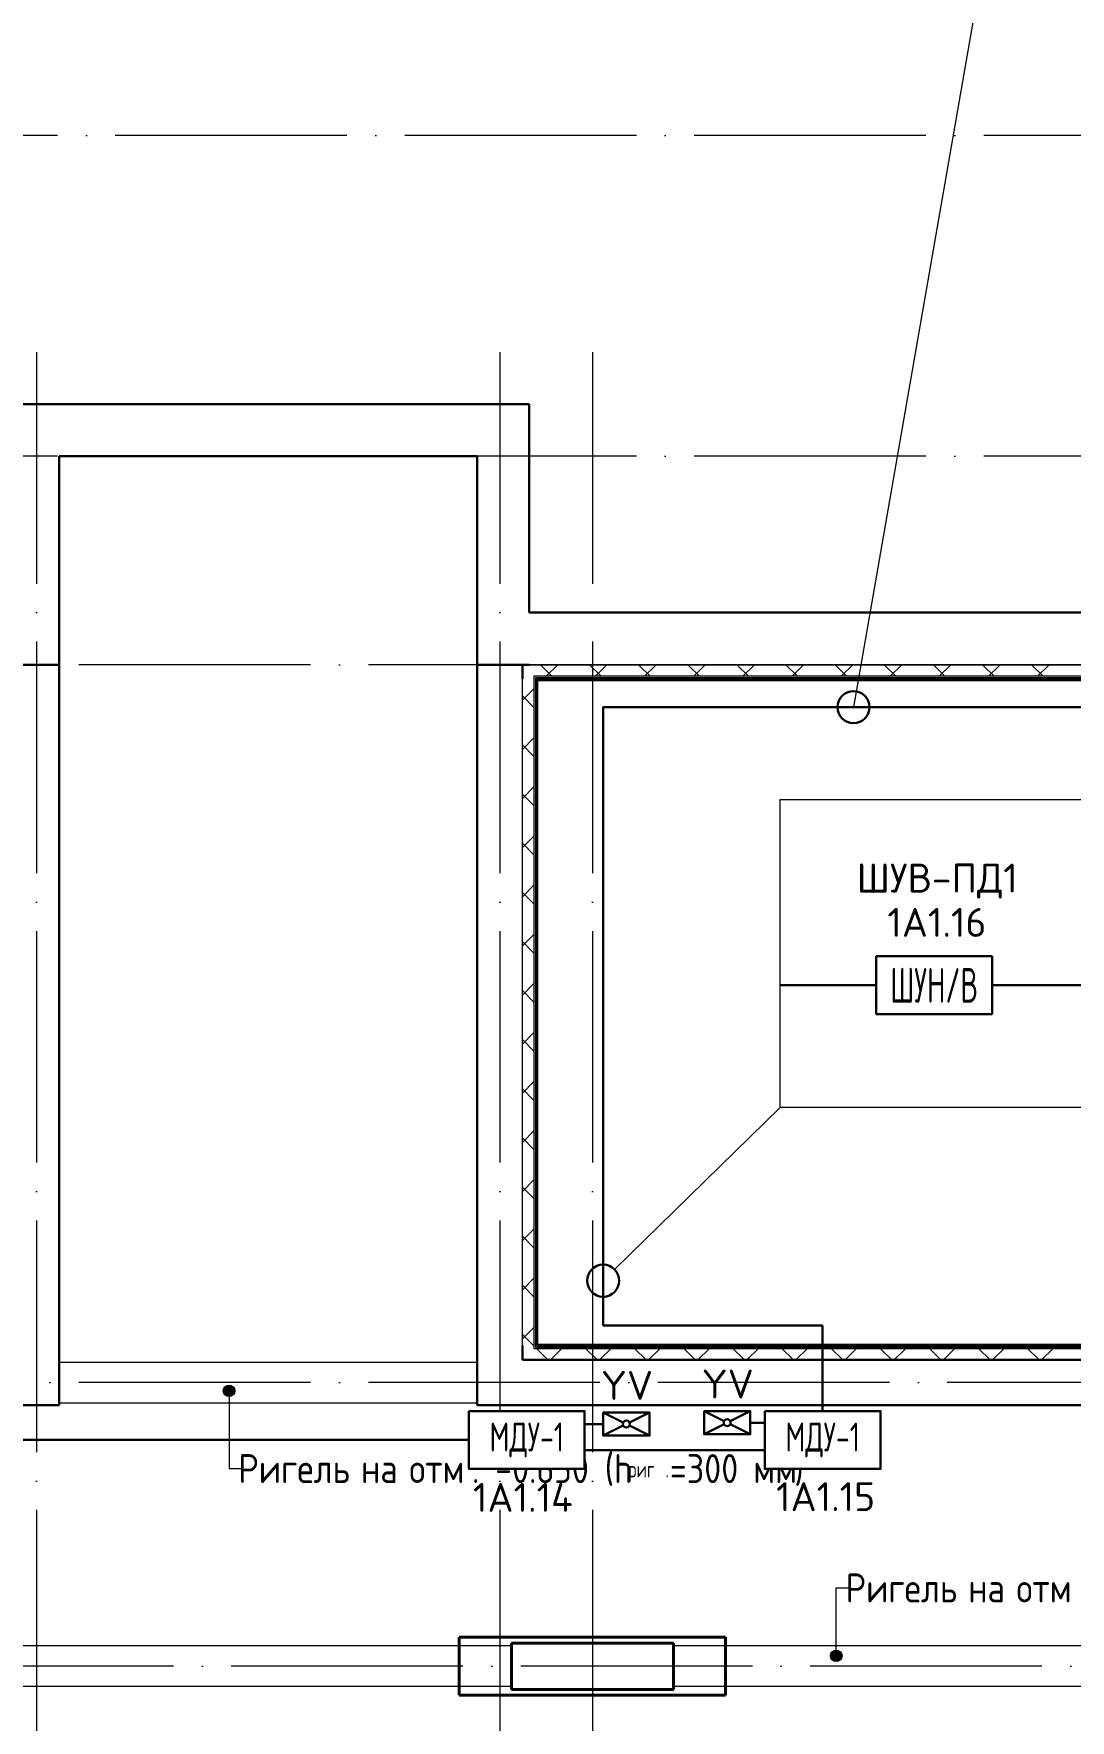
# Model space of a CAD drawing. Header units: millimetres. Extents: x -1073752 to 1436911, y -1379358 to 94781.
# Drawn here: x -1039859 to -1030907, y -807727 to -793161 of the extents above; entities that cross this region are included whole.
import ezdxf
from ezdxf.enums import TextEntityAlignment as Align

# ---------------------------------------------------------------- set-up
doc = ezdxf.new("R2010")
doc.units = ezdxf.units.MM
doc.set_wipeout_variables(frame=1)
doc.linetypes.add('ADSK_Линия сетки', pattern=[25, 20, -2.5, 0, -2.5])
doc.linetypes.add('ADSK_Сверху', pattern=[450, 300, -150])
for name, color, linetype, lineweight in [('RC-Дымоудаление', 1, 'Continuous', 30), ('RC-Линии_связи-Адресные', 5, 'Continuous', 50), ('RC-Шкафы', 1, 'Continuous', 30), ('Аннотация', 7, 'Continuous', 18), ('лс', 5, 'Continuous', 30), ('Несущие колонны', 7, 'Continuous', 18), ('Ограждение', 252, 'Continuous', 9), ('Оси', 252, 'Continuous', 9), ('Стены наружные', 7, 'Continuous', 18), ('Стены штриховка', 7, 'Continuous', 9)]:
    doc.layers.add(name, color=color, linetype=linetype, lineweight=lineweight)
doc.layers.add('RC-Позиционные_обозначения', color=7, linetype='Continuous')
doc.layers.add('RC-Таблицы', color=7, linetype='Continuous')
doc.layers.add('Линии', color=7, linetype='Continuous', lineweight=9, true_color=0x00a600)
doc.styles.add('GOST Common_2', font='', dxfattribs={"width": 0.9, "height": 250})
doc.styles.add('GOST Common_3', font='', dxfattribs={"height": 3.5})
doc.styles.add('ICOCPEUR', font='isocpeur.ttf', dxfattribs={"height": 250})
doc.styles.add('ISOCPEUR', font='isocpeur.ttf', dxfattribs={"height": 250})
doc.styles.add('RubezhCAD', font='isocpeur.ttf')
doc.styles.get("Standard").update_dxf_attribs({"font": 'arial.ttf'})
doc.styles.get('GOST Common_2').set_extended_font_data('GOST type B')
doc.styles.get('GOST Common_3').set_extended_font_data('GOST 2.304 type A')
pattern_1 = [(0, (-224221, -2708.36), (0, 600), []), (90, (-224221, -2708.36), (-600, 4e-14), [])]

# ---------------------------------------------------------------- blocks, each defined once
blk = doc.blocks.new('подвал')
at = {"layer": 'Аннотация', "lineweight": 9, "true_color": 0x636466}
h = blk.add_hatch(color=251, dxfattribs=at)
edge = h.paths.add_edge_path()
edge.add_arc((-216405, -12509), 50, 0, 360)
h = blk.add_hatch(color=251, dxfattribs=at)
edge = h.paths.add_edge_path()
edge.add_arc((-211161, -14798), 50, 0, 360)
at = {"layer": 'Ограждение', "true_color": 0x636466}
h = blk.add_hatch(dxfattribs=at)
h.set_pattern_fill('FP_24', color=251, style=0, pattern_type=2)
h.set_pattern_definition(pattern_1)
h.paths.add_polyline_path([(-213747, -12118), (-213737, -12108), (-213737, -6373), (-213747, -6363), (-213747, -9247)])
h = blk.add_hatch(dxfattribs=at)
h.set_pattern_fill('FP_24', color=251, style=0, pattern_type=2)
h.set_pattern_definition(pattern_1)
h.paths.add_polyline_path([(-195633, -6373), (-194797, -6373), (-194787, -6363), (-201792, -6363), (-201792, -6373), (-200155, -6373)])
h.paths.add_polyline_path([(-213737, -6373), (-201842, -6373), (-201842, -6363), (-213747, -6363)])
h = blk.add_hatch(dxfattribs=at)
h.set_pattern_fill('FP_26', color=251, style=0, pattern_type=2)
h.set_pattern_definition([(0, (-224224.4, -2708.36), (0, 600), []), (90, (-224224.4, -2708.36), (-599.97, 4e-14), [])])
h.paths.add_polyline_path([(-213722, -12118), (-204867, -12118), (-204867, -12108), (-213737, -12108), (-213747, -12118), (-213737, -12118)])
at = {"layer": 'Аннотация', "color": 251, "lineweight": 9, "true_color": 0x636466}
for p, q in [((-216405, -12509), (-216405, -13181)), ((-216405, -13181), (-216302, -13181)), ((-211161, -14212), (-211058, -14212)), ((-211161, -14798), (-211161, -14212))]:
    blk.add_line(p, q, dxfattribs=at)
for centre in [(-216405, -12509), (-211161, -14798)]:
    blk.add_circle(centre, 50, dxfattribs=at)
at = {"layer": 'Линии', "color": 251, "linetype": 'ADSK_Сверху', "ltscale": 100, "true_color": 0x636466}
for p, q in [((-217872, -12263), (-214262, -12263)), ((-217872, -12613), (-214262, -12613)), ((-213967, -14713), (-218567, -14713)), ((-208017, -14713), (-212567, -14713)), ((-213967, -15063), (-218567, -15063)), ((-208017, -15063), (-212567, -15063))]:
    blk.add_line(p, q, dxfattribs=at)
at = {"layer": 'Несущие колонны', "color": 251, "lineweight": 40, "true_color": 0x636466}
for p, q in [((-214417, -15138), (-214417, -14638)), ((-214417, -14638), (-212117, -14638)), ((-213967, -15088), (-213967, -14688)), ((-213967, -14688), (-212567, -14688)), ((-212567, -14688), (-212567, -15088)), ((-212117, -14638), (-212117, -15138)), ((-212117, -15138), (-214417, -15138)), ((-212567, -15088), (-213967, -15088))]:
    blk.add_line(p, q, dxfattribs=at)
at = {"layer": 'Несущие колонны', "color": 251, "true_color": 0x636466}
for p, q in [((-214417, -14638), (-212117, -14638)), ((-214417, -15138), (-214417, -14638)), ((-213967, -14688), (-212567, -14688)), ((-213967, -15088), (-213967, -14688)), ((-212567, -14688), (-212567, -15088)), ((-212117, -14638), (-212117, -15138)), ((-212117, -15138), (-214417, -15138)), ((-212567, -15088), (-213967, -15088))]:
    blk.add_line(p, q, dxfattribs=at)
at = {"layer": 'Ограждение', "color": 251, "true_color": 0x636466}
for p, q in [((-213747, -6363), (-213737, -6373)), ((-213737, -6373), (-213747, -6363)), ((-213737, -12108), (-213737, -6373)), ((-213737, -6373), (-201842, -6373)), ((-213737, -12108), (-213747, -12118)), ((-204867, -12108), (-213737, -12108))]:
    blk.add_line(p, q, dxfattribs=at)
at = {"layer": 'Оси', "color": 251, "linetype": 'ADSK_Линия сетки', "ltscale": 100, "true_color": 0x636466}
for p, q in [((-200387, -1668), (-244528, -1668)), ((-218067, -3538), (-218067, -27198)), ((-214067, -3538), (-214067, -28468)), ((-213267, -3538), (-213267, -27198)), ((-200387, -4438), (-244528, -4438)), ((-168200, -6238), (-244528, -6238)), ((-168200, -12438), (-244528, -12438)), ((-174384, -14888), (-244528, -14888))]:
    blk.add_line(p, q, dxfattribs=at)
at = {"layer": 'Стены наружные', "color": 251, "lineweight": 30, "true_color": 0x636466}
for p, q in [((-213812, -3988), (-218322, -3988)), ((-213812, -5788), (-213812, -3988)), ((-217872, -6238), (-217872, -4438)), ((-217872, -4438), (-214262, -4438)), ((-214262, -4438), (-214262, -12633)), ((-213812, -5788), (-205872, -5788)), ((-231722, -6238), (-217872, -6238)), ((-217872, -12633), (-217872, -6238)), ((-214262, -6238), (-213812, -6238)), ((-213812, -6238), (-214262, -6238)), ((-213872, -6363), (-213872, -6238)), ((-213747, -6363), (-201912, -6363)), ((-213747, -12118), (-213747, -6363)), ((-213872, -12243), (-213872, -12118)), ((-194787, -12118), (-213747, -12118)), ((-194662, -12243), (-213872, -12243)), ((-221002, -12633), (-217872, -12633)), ((-214262, -12633), (-194272, -12633))]:
    blk.add_line(p, q, dxfattribs=at)
at = {"layer": 'Стены наружные', "color": 251, "true_color": 0x636466}
for p, q in [((-213812, -6238), (-201912, -6238)), ((-201912, -6238), (-213812, -6238)), ((-213872, -12118), (-213872, -6363))]:
    blk.add_line(p, q, dxfattribs=at)
at = {"layer": 'Стены наружные', "color": 251, "linetype": 'Continuous', "lineweight": 9, "true_color": 0x636466}
for p, q in [((-213616, -6338), (-213716, -6238)), ((-213616, -6338), (-213716, -6238)), ((-213665, -6338), (-213565, -6238)), ((-213665, -6338), (-213565, -6238)), ((-213192, -6338), (-213292, -6238)), ((-213192, -6338), (-213292, -6238)), ((-213241, -6338), (-213141, -6238)), ((-213241, -6338), (-213141, -6238)), ((-212768, -6338), (-212868, -6238)), ((-212768, -6338), (-212868, -6238)), ((-212816, -6338), (-212716, -6238)), ((-212816, -6338), (-212716, -6238)), ((-212343, -6338), (-212443, -6238)), ((-212343, -6338), (-212443, -6238)), ((-212392, -6338), (-212292, -6238)), ((-212392, -6338), (-212292, -6238)), ((-211919, -6338), (-212019, -6238)), ((-211919, -6338), (-212019, -6238)), ((-211968, -6338), (-211868, -6238)), ((-211968, -6338), (-211868, -6238)), ((-211495, -6338), (-211595, -6238)), ((-211495, -6338), (-211595, -6238)), ((-211543, -6338), (-211443, -6238)), ((-211543, -6338), (-211443, -6238)), ((-211071, -6338), (-211171, -6238)), ((-211071, -6338), (-211171, -6238)), ((-211119, -6338), (-211019, -6238)), ((-211119, -6338), (-211019, -6238)), ((-210646, -6338), (-210746, -6238)), ((-210646, -6338), (-210746, -6238)), ((-210695, -6338), (-210595, -6238)), ((-210695, -6338), (-210595, -6238)), ((-210222, -6338), (-210322, -6238)), ((-210222, -6338), (-210322, -6238)), ((-210271, -6338), (-210171, -6238)), ((-210271, -6338), (-210171, -6238)), ((-209798, -6338), (-209898, -6238)), ((-209798, -6338), (-209898, -6238)), ((-209846, -6338), (-209746, -6238)), ((-209846, -6338), (-209746, -6238)), ((-209374, -6338), (-209474, -6238)), ((-209374, -6338), (-209474, -6238)), ((-209422, -6338), (-209322, -6238)), ((-209422, -6338), (-209322, -6238)), ((-213665, -6361), (-213665, -6363)), ((-213560, -6361), (-213560, -6363)), ((-213455, -6361), (-213455, -6363)), ((-213350, -6361), (-213350, -6363)), ((-213245, -6361), (-213245, -6363)), ((-213140, -6361), (-213140, -6363)), ((-213035, -6361), (-213035, -6363)), ((-212930, -6361), (-212930, -6363)), ((-212825, -6361), (-212825, -6363)), ((-212720, -6361), (-212720, -6363)), ((-212615, -6361), (-212615, -6363)), ((-212510, -6361), (-212510, -6363)), ((-212405, -6361), (-212405, -6363)), ((-212300, -6361), (-212300, -6363)), ((-212195, -6361), (-212195, -6363)), ((-212090, -6361), (-212090, -6363)), ((-211985, -6361), (-211985, -6363)), ((-211880, -6361), (-211880, -6363)), ((-211775, -6361), (-211775, -6363)), ((-211670, -6361), (-211670, -6363)), ((-211565, -6361), (-211565, -6363)), ((-211460, -6361), (-211460, -6363)), ((-211355, -6361), (-211355, -6363)), ((-211250, -6361), (-211250, -6363)), ((-211145, -6361), (-211145, -6363)), ((-211040, -6361), (-211040, -6363)), ((-210935, -6361), (-210935, -6363)), ((-210830, -6361), (-210830, -6363)), ((-210725, -6361), (-210725, -6363)), ((-210620, -6361), (-210620, -6363)), ((-210515, -6361), (-210515, -6363)), ((-210410, -6361), (-210410, -6363)), ((-210305, -6361), (-210305, -6363)), ((-210200, -6361), (-210200, -6363)), ((-210095, -6361), (-210095, -6363)), ((-209990, -6361), (-209990, -6363)), ((-209885, -6361), (-209885, -6363)), ((-209780, -6361), (-209780, -6363)), ((-209675, -6361), (-209675, -6363)), ((-209570, -6361), (-209570, -6363)), ((-209465, -6361), (-209465, -6363)), ((-209360, -6361), (-209360, -6363)), ((-209255, -6361), (-209255, -6363)), ((-209150, -6361), (-209150, -6363)), ((-213872, -6545), (-213772, -6445)), ((-213872, -6545), (-213772, -6445)), ((-213772, -6607), (-213872, -6507)), ((-213772, -6607), (-213872, -6507)), ((-213749, -6458), (-213747, -6458)), ((-213749, -6563), (-213747, -6563)), ((-213749, -6668), (-213747, -6668)), ((-213749, -6773), (-213747, -6773)), ((-213872, -6969), (-213772, -6869)), ((-213872, -6969), (-213772, -6869)), ((-213772, -7031), (-213872, -6931)), ((-213772, -7031), (-213872, -6931)), ((-213749, -6878), (-213747, -6878)), ((-213749, -6983), (-213747, -6983)), ((-213749, -7088), (-213747, -7088)), ((-213749, -7193), (-213747, -7193)), ((-213872, -7394), (-213772, -7294)), ((-213872, -7394), (-213772, -7294)), ((-213772, -7455), (-213872, -7355)), ((-213772, -7455), (-213872, -7355)), ((-213749, -7298), (-213747, -7298)), ((-213749, -7403), (-213747, -7403)), ((-213749, -7508), (-213747, -7508)), ((-213872, -7818), (-213772, -7718)), ((-213872, -7818), (-213772, -7718)), ((-213749, -7613), (-213747, -7613)), ((-213749, -7718), (-213747, -7718)), ((-213772, -7879), (-213872, -7779)), ((-213772, -7879), (-213872, -7779)), ((-213749, -7823), (-213747, -7823)), ((-213749, -7928), (-213747, -7928)), ((-213872, -8242), (-213772, -8142)), ((-213872, -8242), (-213772, -8142)), ((-213749, -8033), (-213747, -8033)), ((-213749, -8138), (-213747, -8138)), ((-213772, -8304), (-213872, -8204)), ((-213772, -8304), (-213872, -8204)), ((-213749, -8243), (-213747, -8243)), ((-213749, -8348), (-213747, -8348)), ((-213872, -8667), (-213772, -8567)), ((-213872, -8667), (-213772, -8567)), ((-213749, -8453), (-213747, -8453)), ((-213749, -8558), (-213747, -8558)), ((-213772, -8728), (-213872, -8628)), ((-213772, -8728), (-213872, -8628)), ((-213749, -8663), (-213747, -8663)), ((-213749, -8768), (-213747, -8768)), ((-213749, -8873), (-213747, -8873)), ((-213872, -9091), (-213772, -8991)), ((-213872, -9091), (-213772, -8991)), ((-213749, -8978), (-213747, -8978)), ((-213772, -9152), (-213872, -9052)), ((-213772, -9152), (-213872, -9052)), ((-213749, -9083), (-213747, -9083)), ((-213749, -9188), (-213747, -9188)), ((-213749, -9293), (-213747, -9293)), ((-213872, -9515), (-213772, -9415)), ((-213872, -9515), (-213772, -9415)), ((-213749, -9398), (-213747, -9398)), ((-213772, -9576), (-213872, -9476)), ((-213772, -9576), (-213872, -9476)), ((-213749, -9503), (-213747, -9503)), ((-213749, -9608), (-213747, -9608)), ((-213749, -9713), (-213747, -9713)), ((-213872, -9939), (-213772, -9839)), ((-213872, -9939), (-213772, -9839)), ((-213772, -10001), (-213872, -9901)), ((-213772, -10001), (-213872, -9901)), ((-213749, -9818), (-213747, -9818)), ((-213749, -9923), (-213747, -9923)), ((-213749, -10028), (-213747, -10028)), ((-213749, -10133), (-213747, -10133)), ((-213872, -10364), (-213772, -10264)), ((-213872, -10364), (-213772, -10264)), ((-213772, -10425), (-213872, -10325)), ((-213772, -10425), (-213872, -10325)), ((-213749, -10238), (-213747, -10238)), ((-213749, -10343), (-213747, -10343)), ((-213749, -10448), (-213747, -10448)), ((-213749, -10553), (-213747, -10553)), ((-213872, -10788), (-213772, -10688)), ((-213872, -10788), (-213772, -10688)), ((-213772, -10849), (-213872, -10749)), ((-213772, -10849), (-213872, -10749)), ((-213749, -10658), (-213747, -10658)), ((-213749, -10763), (-213747, -10763)), ((-213749, -10868), (-213747, -10868)), ((-213749, -10973), (-213747, -10973)), ((-213872, -11212), (-213772, -11112)), ((-213872, -11212), (-213772, -11112)), ((-213772, -11274), (-213872, -11174)), ((-213772, -11274), (-213872, -11174)), ((-213749, -11078), (-213747, -11078)), ((-213749, -11183), (-213747, -11183)), ((-213749, -11288), (-213747, -11288)), ((-213749, -11393), (-213747, -11393)), ((-213749, -11498), (-213747, -11498)), ((-213872, -11636), (-213772, -11536)), ((-213872, -11636), (-213772, -11536)), ((-213772, -11698), (-213872, -11598)), ((-213772, -11698), (-213872, -11598)), ((-213749, -11603), (-213747, -11603)), ((-213749, -11708), (-213747, -11708)), ((-213749, -11813), (-213747, -11813)), ((-213749, -11918), (-213747, -11918)), ((-213872, -12061), (-213772, -11961)), ((-213872, -12061), (-213772, -11961)), ((-213772, -12122), (-213872, -12022)), ((-213772, -12122), (-213872, -12022)), ((-213749, -12023), (-213747, -12023)), ((-213651, -12243), (-213751, -12143)), ((-213651, -12243), (-213751, -12143)), ((-213727, -12121), (-213727, -12118)), ((-213630, -12243), (-213530, -12143)), ((-213630, -12243), (-213530, -12143)), ((-213622, -12121), (-213622, -12118)), ((-213517, -12121), (-213517, -12118)), ((-213412, -12121), (-213412, -12118)), ((-213227, -12243), (-213327, -12143)), ((-213227, -12243), (-213327, -12143)), ((-213307, -12121), (-213307, -12118)), ((-213206, -12243), (-213106, -12143)), ((-213206, -12243), (-213106, -12143)), ((-213202, -12121), (-213202, -12118)), ((-213097, -12121), (-213097, -12118)), ((-212992, -12121), (-212992, -12118)), ((-212802, -12243), (-212902, -12143)), ((-212802, -12243), (-212902, -12143)), ((-212887, -12121), (-212887, -12118)), ((-212782, -12121), (-212782, -12118)), ((-212782, -12243), (-212682, -12143)), ((-212782, -12243), (-212682, -12143)), ((-212677, -12121), (-212677, -12118)), ((-212572, -12121), (-212572, -12118)), ((-212378, -12243), (-212478, -12143)), ((-212378, -12243), (-212478, -12143)), ((-212467, -12121), (-212467, -12118)), ((-212362, -12121), (-212362, -12118)), ((-212357, -12243), (-212257, -12143)), ((-212357, -12243), (-212257, -12143)), ((-212257, -12121), (-212257, -12118)), ((-212152, -12121), (-212152, -12118)), ((-211954, -12243), (-212054, -12143)), ((-211954, -12243), (-212054, -12143)), ((-212047, -12121), (-212047, -12118)), ((-211942, -12121), (-211942, -12118)), ((-211933, -12243), (-211833, -12143)), ((-211933, -12243), (-211833, -12143)), ((-211837, -12121), (-211837, -12118)), ((-211732, -12121), (-211732, -12118)), ((-211530, -12243), (-211630, -12143)), ((-211530, -12243), (-211630, -12143)), ((-211627, -12121), (-211627, -12118)), ((-211522, -12121), (-211522, -12118)), ((-211509, -12243), (-211409, -12143)), ((-211509, -12243), (-211409, -12143)), ((-211417, -12121), (-211417, -12118)), ((-211312, -12121), (-211312, -12118)), ((-211207, -12121), (-211207, -12118)), ((-211105, -12243), (-211205, -12143)), ((-211105, -12243), (-211205, -12143)), ((-211102, -12121), (-211102, -12118)), ((-211085, -12243), (-210985, -12143)), ((-211085, -12243), (-210985, -12143)), ((-210997, -12121), (-210997, -12118)), ((-210892, -12121), (-210892, -12118)), ((-210787, -12121), (-210787, -12118)), ((-210681, -12243), (-210781, -12143)), ((-210681, -12243), (-210781, -12143)), ((-210682, -12121), (-210682, -12118)), ((-210660, -12243), (-210560, -12143)), ((-210660, -12243), (-210560, -12143)), ((-210577, -12121), (-210577, -12118)), ((-210472, -12121), (-210472, -12118)), ((-210367, -12121), (-210367, -12118)), ((-210257, -12243), (-210357, -12143)), ((-210257, -12243), (-210357, -12143)), ((-210262, -12121), (-210262, -12118)), ((-210236, -12243), (-210136, -12143)), ((-210236, -12243), (-210136, -12143)), ((-210157, -12121), (-210157, -12118)), ((-210052, -12121), (-210052, -12118)), ((-209947, -12121), (-209947, -12118)), ((-209833, -12243), (-209933, -12143)), ((-209833, -12243), (-209933, -12143)), ((-209842, -12121), (-209842, -12118)), ((-209812, -12243), (-209712, -12143)), ((-209812, -12243), (-209712, -12143)), ((-209737, -12121), (-209737, -12118)), ((-209632, -12121), (-209632, -12118)), ((-209527, -12121), (-209527, -12118)), ((-209408, -12243), (-209508, -12143)), ((-209408, -12243), (-209508, -12143)), ((-209422, -12121), (-209422, -12118)), ((-209387, -12243), (-209287, -12143)), ((-209387, -12243), (-209287, -12143)), ((-209317, -12121), (-209317, -12118)), ((-209212, -12121), (-209212, -12118))]:
    blk.add_line(p, q, dxfattribs=at)
at = {"layer": 'Стены штриховка', "color": 251, "true_color": 0x636466}
for p, q in [((-201912, -6338), (-213772, -6338)), ((-213772, -6338), (-213772, -12143)), ((-201912, -6351), (-213759, -6351)), ((-213759, -6351), (-213759, -12131)), ((-213772, -12143), (-194762, -12143)), ((-213759, -12131), (-194774, -12131))]:
    blk.add_line(p, q, dxfattribs=at)
at = {"layer": 'Аннотация', "color": 251, "true_color": 0x636466, "width": 0.9}
for s, height, style, p in [('Ригель', 250, 'GOST Common_2', (-216325, -13306)), ('. -0.630 (h', 250, 'GOST Common_2', (-214307, -13306)), ('=300', 250, 'GOST Common_2', (-212598, -13306)), (')', 250, 'GOST Common_2', (-211521, -13306)), ('на', 250, 'GOST Common_2', (-215265, -13306)), ('отм', 250, 'GOST Common_2', (-214848, -13306)), ('риг', 138.8, 'GOST Common_3', (-212957, -13257)), ('.', 139, 'GOST Common_3', (-212636, -13257)), ('мм', 250, 'GOST Common_2', (-211878, -13306)), ('Ригель', 250, 'GOST Common_2', (-211080, -14337)), ('на', 250, 'GOST Common_2', (-210021, -14337)), ('отм', 250, 'GOST Common_2', (-209604, -14337))]:
    blk.add_text(s, height=height, dxfattribs=dict(at, style=style)).set_placement(p)
blk = doc.blocks.new('A$C122646C6')
at = {"color": 1, "lineweight": 30}
for points in [[(0, 200), (400, 200), (400, 0), (0, 0), (0, 200)], [(0, 200), (173, 113)], [(400, 200), (227, 113)], [(173, 87), (0, 0)], [(227, 87), (400, 0)]]:
    blk.add_lwpolyline(points, dxfattribs=at)
blk.add_circle((200, 100), 30, dxfattribs=at)
blk = doc.blocks.new('RC-UGO-MDU-01')
at = {"layer": 'RC-Дымоудаление'}
blk.add_point((0, 0), dxfattribs=at)
blk.add_wipeout([(5, 2.5), (5, -2.5), (-5, -2.5), (-5, 2.5)]).dxf.layer = 'RC-Дымоудаление'
blk.add_wipeout([(-5, -2.5), (-5, 2.5), (5, 2.5), (5, -2.5)]).dxf.layer = 'RC-Дымоудаление'
blk.add_lwpolyline([(-5, 2.5), (5, 2.5), (5, -2.5), (-5, -2.5), (-5, 2.5)], close=True, dxfattribs=at)
at = {"layer": 'RC-Дымоудаление', "ltscale": 100, "style": 'ISOCPEUR', "width": 0.7}
blk.add_text('МДУ-1', height=2.5, dxfattribs=at).set_placement((0, 0), align=Align.MIDDLE)
at = {"layer": 'RC-Дымоудаление'}
blk.add_attdef('PSTN', text='', height=2.5, dxfattribs=at).set_placement((5.82, 2.37), align=Align.BOTTOM_CENTER)
blk = doc.blocks.new('RC-UGO-SHUNV-01')
at = {"layer": 'RC-Шкафы'}
blk.add_point((0, 0), dxfattribs=at)
blk.add_attdef('PSTN', text='', height=2.5, dxfattribs=at).set_placement((6.17, 2.53), align=Align.BOTTOM_CENTER)
blk.add_wipeout([(5.01, -2.5), (5.01, 2.5), (-5.01, 2.5), (-5.01, -2.5)]).dxf.layer = 'RC-Шкафы'
blk.add_wipeout([(-5.01, -2.5), (-5.01, 2.5), (5.01, 2.5), (5.01, -2.5)]).dxf.layer = 'RC-Шкафы'
for p, q in [((-5.01, 2.5), (5.01, 2.5)), ((-5.01, -2.5), (-5.01, 2.5)), ((5.01, 2.5), (5.01, -2.5)), ((5.01, -2.5), (-5.01, -2.5))]:
    blk.add_line(p, q, dxfattribs=at)
blk.add_lwpolyline([(-5.01, 2.5), (-5, 2.5)], dxfattribs=at)
blk.add_lwpolyline([(-5.01, 2.5), (-5, 2.5)], dxfattribs=at)
at = {"layer": 'RC-Шкафы', "ltscale": 100, "style": 'ISOCPEUR', "width": 0.6}
blk.add_text('ШУН/В', height=3, dxfattribs=at).set_placement((0, 0), align=Align.MIDDLE)

msp = doc.modelspace()

# ---------------------------------------------------------------- linework, layer by layer
at = {"layer": 'лс'}
for p, q in [((-1025382.5, -801378.9), (-1033411.1, -801378.9)), ((-1034940.6, -803930.8), (-1034940.6, -804319.2)), ((-1033045.3, -804319.2), (-1034940.6, -804319.2)), ((-1033045.3, -805057), (-1033045.3, -804319.2)), ((-1036100.7, -805306.7), (-1049749.1, -805306.7)), ((-1033545.1, -805395.1), (-1035101.1, -805395.1))]:
    msp.add_line(p, q, dxfattribs=at)
at = {"layer": 'лс', "color": 0, "lineweight": 20}
msp.add_line((-1033411.1, -802436), (-1034841.5, -803833.9), dxfattribs=at)
at = {"layer": 'лс', "color": 11}
for p, q in [((-1034939.8, -805169.3), (-1035101.1, -805169.3)), ((-1033669.8, -805157.4), (-1033545.1, -805157.4))]:
    msp.add_line(p, q, dxfattribs=at)
at = {"layer": 'лс', "color": 0, "lineweight": 20}
msp.add_lwpolyline([(-1031449, -791338.7), (-1032778.9, -798977.5)], dxfattribs=at)
at = {"layer": 'лс'}
msp.add_lwpolyline([(-1027088.2, -798976.9), (-1034940.6, -798976.9), (-1034940.6, -804131.3)], dxfattribs=at)
at = {"layer": 'лс', "color": 0, "lineweight": 20}
msp.add_lwpolyline([(-1033411.1, -799775.2), (-1025382.5, -799775.2), (-1025382.5, -802436), (-1033411.1, -802436)], close=True, dxfattribs=at)
at = {"layer": 'лс'}
for centre in [(-1032778.9, -798977.5), (-1034940.6, -803930.8)]:
    msp.add_circle(centre, 138.6, dxfattribs=at)

# ---------------------------------------------------------------- block references
for name, p in [('подвал', (-821766.8, -792372.8)), ('A$C122646C6', (-1034939.8, -805269.3)), ('A$C122646C6', (-1034069.8, -805257.4))]:
    msp.add_blockref(name, p)

# ---------------------------------------------------------------- texts
at = {"layer": 'RC-Линии_связи-Адресные', "color": 0, "linetype": 'Continuous', "lineweight": 40, "ltscale": 15, "char_height": 250, "attachment_point": 2, "style": 'ICOCPEUR'}
for s, insert, width in [('ШУВ-ПД1', (-1032056.5, -800328.9), 2971.683), ('1А1.16', (-1032058.2, -800711.1, 160), 1500)]:
    msp.add_mtext(s, dxfattribs=dict(at, insert=insert, width=width))
at = {"layer": 'RC-Таблицы', "linetype": 'Continuous', "lineweight": 40, "char_height": 250, "width": 2400, "attachment_point": 5, "style": 'RubezhCAD'}
for insert in [(-1034735.3, -804834.9), (-1033865.3, -804823)]:
    msp.add_mtext('YV', dxfattribs=dict(at, insert=insert))

# ---------------------------------------------------------------- next in the draw order: block references
at = {"layer": 'RC-Дымоудаление', "color": 4, "linetype": 'Continuous', "lineweight": 40, "ltscale": 15}
ref = msp.add_blockref('RC-UGO-MDU-01', (-1035600.9, -805306.7), dxfattribs=dict(at, xscale=100, yscale=100, zscale=100))
ref.add_attrib('PSTN', '1А1.14', dxfattribs={"layer": 'RC-Позиционные_обозначения', "height": 250, "style": 'RubezhCAD'}).set_placement((-1035634.1, -806002.2), align=Align.BOTTOM_CENTER)
ref = msp.add_blockref('RC-UGO-MDU-01', (-1033045.3, -805306.7), dxfattribs=dict(at, xscale=100, yscale=100, zscale=100))
ref.add_attrib('PSTN', '1А1.15', dxfattribs={"layer": 'RC-Позиционные_обозначения', "height": 250, "style": 'RubezhCAD'}).set_placement((-1033019.3, -805996.3), align=Align.BOTTOM_CENTER)
at = {"layer": 'RC-Шкафы', "color": 4, "linetype": 'Continuous', "lineweight": 40, "ltscale": 15, "xscale": 100, "yscale": 100, "zscale": 100}
msp.add_blockref('RC-UGO-SHUNV-01', (-1032083.1, -801378.9), dxfattribs=at)

doc.saveas('drawing.dxf')
